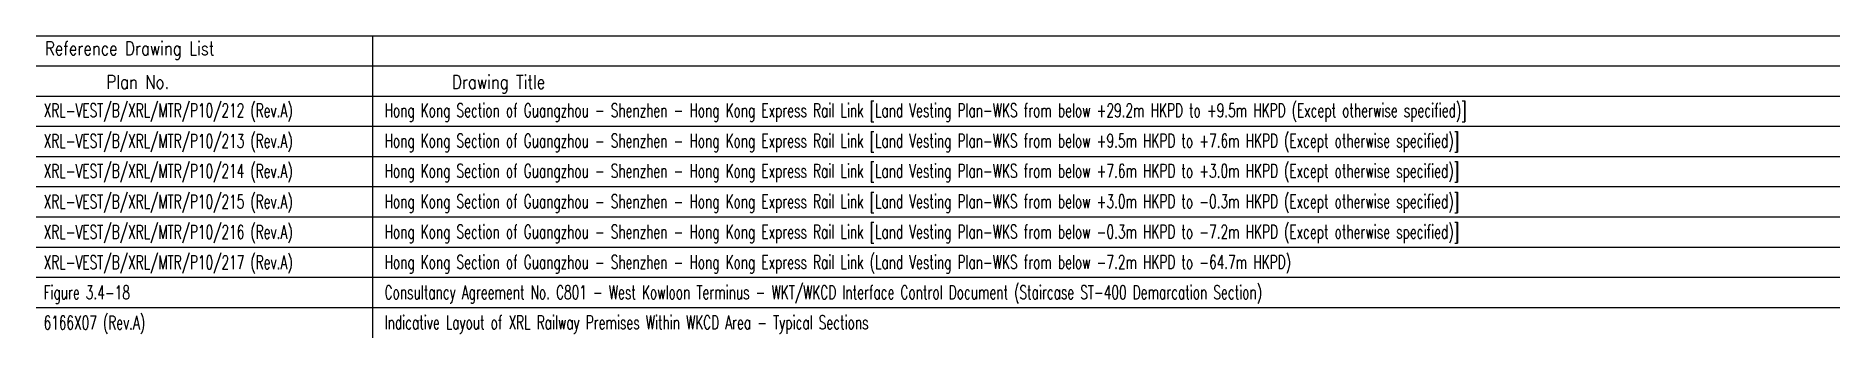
# Paper-space layout 'Layout1' of a CAD drawing. Header units: millimetres. Extents: x -824 to 666, y -495 to 1303.
# Drawn here: x -653 to 8, y -495 to -385 of the extents above.
import ezdxf

# ---------------------------------------------------------------- set-up
doc = ezdxf.new("R2010")
doc.units = ezdxf.units.MM
doc.layers.add('00-TITLEBOX', color=7, linetype='Continuous', lineweight=25)
doc.styles.add('romans', font='romans.shx', dxfattribs={"width": 0.7})

psp = doc.layouts.get("Layout1")

# ---------------------------------------------------------------- linework, layer by layer
at = {"layer": '00-TITLEBOX'}
for p, q in [((8.16, -384.79), (-652.59, -384.79)), ((-529.23, -495.33), (-529.23, -384.79)), ((8.16, -395.85), (-652.59, -395.85)), ((8.16, -406.9), (-652.59, -406.9)), ((8.16, -417.95), (-652.59, -417.95)), ((8.16, -429.01), (-652.59, -429.01)), ((8.16, -440.06), (-652.59, -440.06)), ((8.16, -451.12), (-652.59, -451.12)), ((8.16, -462.17), (-652.59, -462.17)), ((8.16, -473.22), (-652.59, -473.22)), ((8.16, -484.28), (-652.59, -484.28))]:
    psp.add_line(p, q, dxfattribs=at)

# ---------------------------------------------------------------- texts
at = {"layer": '00-TITLEBOX', "style": 'romans'}
for s, height, width, p in [('Reference Drawing List', 4.9985, 0.8, (-649.31, -391.82)), ('Plan No.', 4.998, 0.8, (-626.81, -404.1)), ('Drawing Title', 4.9985, 0.8, (-500.23, -404.1)), ('XRL-VEST/B/XRL/MTR/P10/212 (Rev.A)', 4.9985, 0.65, (-649.83, -414.52)), ('Hong Kong Section of Guangzhou - Shenzhen - Hong Kong Express Rail Link [Land Vesting Plan-WKS from below +29.2m HKPD to +9.5m HKPD (Except otherwise specified)]', 4.99845, 0.65, (-524.92, -414.47)), ('XRL-VEST/B/XRL/MTR/P10/213 (Rev.A)', 4.9985, 0.65, (-649.83, -425.68)), ('Hong Kong Section of Guangzhou - Shenzhen - Hong Kong Express Rail Link [Land Vesting Plan-WKS from below +9.5m HKPD to +7.6m HKPD (Except otherwise specified)]', 4.99845, 0.65, (-524.92, -425.63)), ('XRL-VEST/B/XRL/MTR/P10/214 (Rev.A)', 4.9985, 0.65, (-649.83, -436.69)), ('Hong Kong Section of Guangzhou - Shenzhen - Hong Kong Express Rail Link [Land Vesting Plan-WKS from below +7.6m HKPD to +3.0m HKPD (Except otherwise specified)]', 4.99845, 0.65, (-524.92, -436.64)), ('XRL-VEST/B/XRL/MTR/P10/215 (Rev.A)', 4.9985, 0.65, (-649.83, -447.89)), ('Hong Kong Section of Guangzhou - Shenzhen - Hong Kong Express Rail Link [Land Vesting Plan-WKS from below +3.0m HKPD to -0.3m HKPD (Except otherwise specified)]', 4.99845, 0.65, (-524.92, -447.85)), ('XRL-VEST/B/XRL/MTR/P10/216 (Rev.A)', 4.9985, 0.65, (-649.83, -459)), ('Hong Kong Section of Guangzhou - Shenzhen - Hong Kong Express Rail Link [Land Vesting Plan-WKS from below -0.3m HKPD to -7.2m HKPD (Except otherwise specified)]', 4.99845, 0.65, (-524.92, -458.95)), ('XRL-VEST/B/XRL/MTR/P10/217 (Rev.A)', 4.9985, 0.65, (-649.83, -470.11)), ('Hong Kong Section of Guangzhou - Shenzhen - Hong Kong Express Rail Link (Land Vesting Plan-WKS from below -7.2m HKPD to -64.7m HKPD)', 4.99845, 0.65, (-524.92, -470.06)), ('Consultancy Agreement No. C801 - West Kowloon Terminus - WKT/WKCD Interface Control Document (Staircase ST-400 Demarcation Section)', 4.99845, 0.65, (-524.92, -481.11)), ('Figure 3.4-18', 4.9985, 0.65, (-649.83, -481.16)), ('6166X07 (Rev.A)', 4.9985, 0.65, (-649.83, -492.22)), ('Indicative Layout of XRL Railway Premises Within WKCD Area - Typical Sections', 4.9985, 0.65, (-524.92, -492.17))]:
    psp.add_text(s, height=height, rotation=359.99979, dxfattribs=dict(at, width=width)).set_placement(p)

doc.saveas('drawing.dxf')
